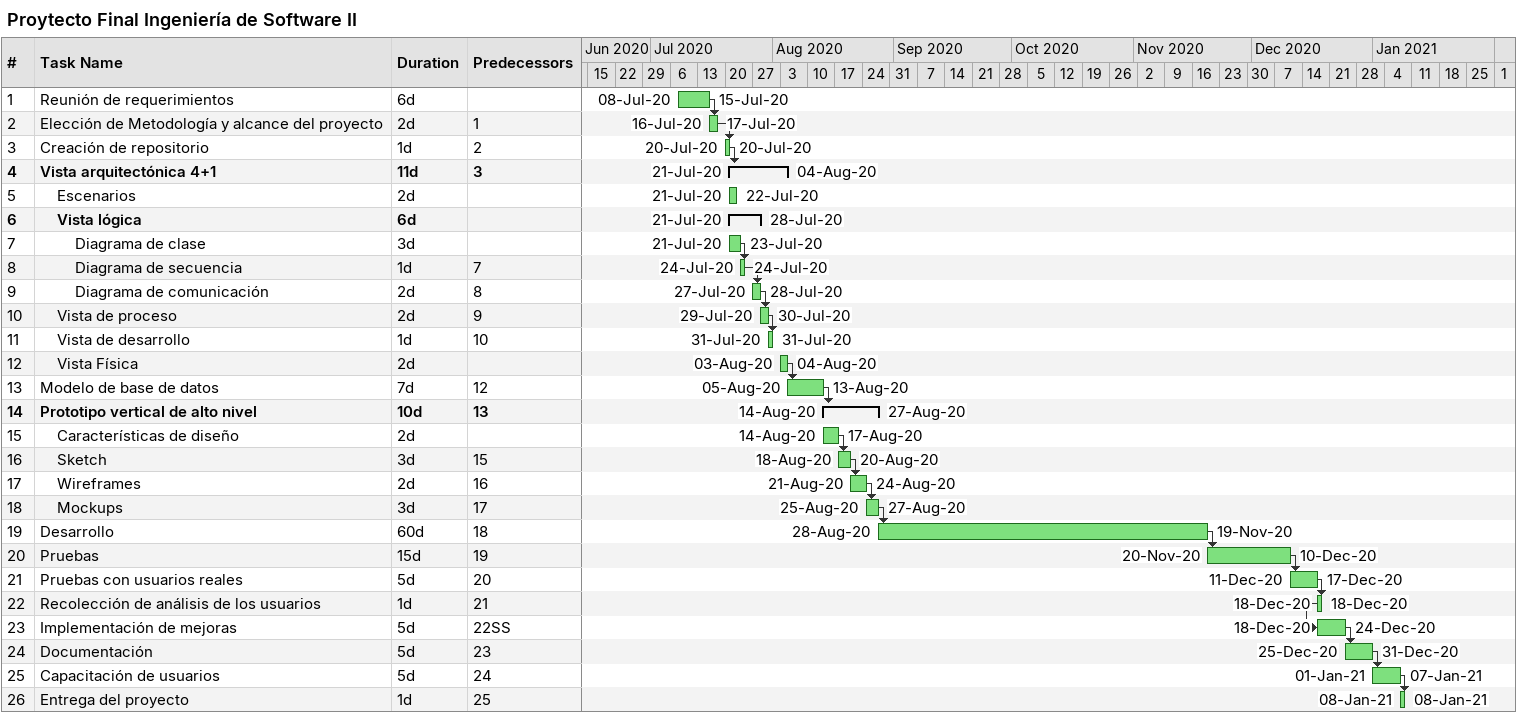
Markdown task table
Proytecto Final Ingeniería de Software II

| ID | Level | Task | Duration | Start | Finish | Predecessors |
|---|---|---|---|---|---|---|
| 1 | 1 | Reunión de requerimientos | 6d | 2020-07-08 | 2020-07-15 |  |
| 2 | 1 | Elección de Metodología y alcance del proyecto | 2d | 2020-07-16 | 2020-07-17 | 1 |
| 3 | 1 | Creación de repositorio | 1d | 2020-07-20 | 2020-07-20 | 2 |
| 4 | 1 | **Vista arquitectónica 4+1** | 11d | 2020-07-21 | 2020-08-04 | 3 |
| 5 | 2 | Escenarios | 2d | 2020-07-21 | 2020-07-22 |  |
| 6 | 2 | **Vista lógica** | 6d | 2020-07-21 | 2020-07-28 |  |
| 7 | 3 | Diagrama de clase | 3d | 2020-07-21 | 2020-07-23 |  |
| 8 | 3 | Diagrama de secuencia | 1d | 2020-07-24 | 2020-07-24 | 7 |
| 9 | 3 | Diagrama de comunicación | 2d | 2020-07-27 | 2020-07-28 | 8 |
| 10 | 2 | Vista de proceso | 2d | 2020-07-29 | 2020-07-30 | 9 |
| 11 | 2 | Vista de desarrollo | 1d | 2020-07-31 | 2020-07-31 | 10 |
| 12 | 2 | Vista Física | 2d | 2020-08-03 | 2020-08-04 |  |
| 13 | 1 | Modelo de base de datos | 7d | 2020-08-05 | 2020-08-13 | 12 |
| 14 | 1 | **Prototipo vertical de alto nivel** | 10d | 2020-08-14 | 2020-08-27 | 13 |
| 15 | 2 | Características de diseño | 2d | 2020-08-14 | 2020-08-17 |  |
| 16 | 2 | Sketch | 3d | 2020-08-18 | 2020-08-20 | 15 |
| 17 | 2 | Wireframes | 2d | 2020-08-21 | 2020-08-24 | 16 |
| 18 | 2 | Mockups | 3d | 2020-08-25 | 2020-08-27 | 17 |
| 19 | 1 | Desarrollo | 60d | 2020-08-28 | 2020-11-19 | 18 |
| 20 | 1 | Pruebas | 15d | 2020-11-20 | 2020-12-10 | 19 |
| 21 | 1 | Pruebas con usuarios reales | 5d | 2020-12-11 | 2020-12-17 | 20 |
| 22 | 1 | Recolección de análisis de los usuarios | 1d | 2020-12-18 | 2020-12-18 | 21 |
| 23 | 1 | Implementación de mejoras | 5d | 2020-12-18 | 2020-12-24 | 22SS |
| 24 | 1 | Documentación | 5d | 2020-12-25 | 2020-12-31 | 23 |
| 25 | 1 | Capacitación de usuarios | 5d | 2021-01-01 | 2021-01-07 | 24 |
| 26 | 1 | Entrega del proyecto | 1d | 2021-01-08 | 2021-01-08 | 25 |
